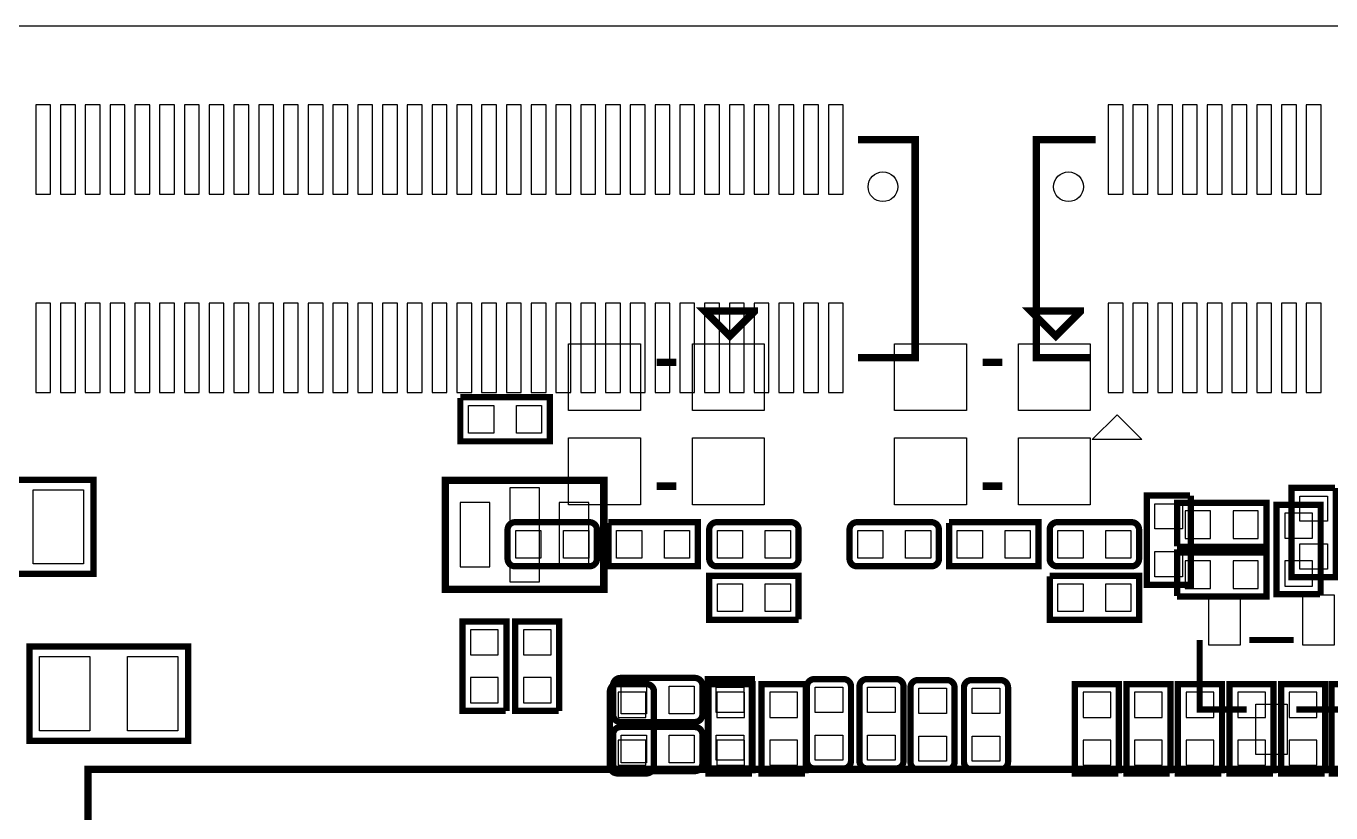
# Model space of a CAD drawing. Extents: x 0 to 70, y 0.5 to 55.5.
# Drawn here: x 18.42 to 44.76, y 39.62 to 55.5 of the extents above; entities that cross this region are included whole.
import ezdxf

# ---------------------------------------------------------------- set-up
doc = ezdxf.new("R2010")
doc.units = 0
for name, color, linetype in [('BG_OUTLINE', 253, 'CONTINUOUS'), ('PG_SILKSCREEN_BOTTOM', 13, 'CONTINUOUS'), ('PG_SILKSCREEN_TOP', 253, 'CONTINUOUS'), ('PIN_BOTTOM', 13, 'CONTINUOUS'), ('PIN_TOP', 92, 'CONTINUOUS')]:
    doc.layers.add(name, color=color, linetype=linetype)

msp = doc.modelspace()

# ---------------------------------------------------------------- linework, layer by layer
at = {"layer": 'BG_OUTLINE'}
msp.add_lwpolyline([(1.016, 0.499999), (68.984012, 0.499999, 0.414214), (70.000012, 1.515999), (70.000012, 54.483991, 0.414214), (68.984012, 55.499991), (1.016, 55.499991, 0.414214), (0, 54.483991), (0, 1.515999, 0.414214), (1.016, 0.499999)], format="xyb", dxfattribs=at)
at = {"layer": 'PG_SILKSCREEN_BOTTOM'}
for points, const_width in [([(35.219005, 48.808005), (36.36899, 48.808005), (36.36899, 53.207996), (35.219005, 53.207996)], 0.150012), ([(39.915008, 48.808005), (38.81501, 48.808005), (38.81501, 53.207996), (40.015008, 53.207996)], 0.150012), ([(30.085436, 44.135065), (26.885443, 44.135065), (26.885443, 46.335061), (30.085436, 46.335061), (30.085436, 44.135065)], 0.150012), ([(41.657854, 44.991858), (43.461254, 44.991858), (43.461254, 45.880858), (41.657854, 45.880858), (41.657854, 45.004558)], 0.127), ([(44.554826, 44.035523), (44.554826, 45.838923), (43.665826, 45.838923), (43.665826, 44.035523), (44.542126, 44.035523)], 0.127), ([(41.657524, 43.986806), (43.460924, 43.986806), (43.460924, 44.875806), (41.657524, 44.875806), (41.657524, 43.999506)], 0.127), ([(28.12001, 41.680638), (28.12001, 43.484038), (27.23101, 43.484038), (27.23101, 41.680638), (28.10731, 41.680638)], 0.127), ([(29.186784, 41.680638), (29.186784, 43.484038), (28.297784, 43.484038), (28.297784, 41.680638), (29.174084, 41.680638)], 0.127), ([(33.089291, 40.41968), (33.089291, 42.22308), (32.200291, 42.22308), (32.200291, 40.41968), (33.076591, 40.41968)], 0.127), ([(34.160104, 40.41968), (34.160104, 42.22308), (33.271104, 42.22308), (33.271104, 40.41968), (34.147404, 40.41968)], 0.127), ([(40.48186, 40.41968), (40.48186, 42.22308), (39.59286, 42.22308), (39.59286, 40.41968), (40.46916, 40.41968)], 0.127), ([(41.52265, 40.41968), (41.52265, 42.22308), (40.63365, 42.22308), (40.63365, 40.41968), (41.50995, 40.41968)], 0.127), ([(42.56344, 40.41968), (42.56344, 42.22308), (41.67444, 42.22308), (41.67444, 40.41968), (42.55074, 40.41968)], 0.127), ([(43.604231, 40.41968), (43.604231, 42.22308), (42.715231, 42.22308), (42.715231, 40.41968), (43.591531, 40.41968)], 0.127), ([(44.645021, 40.41968), (44.645021, 42.22308), (43.756021, 42.22308), (43.756021, 40.41968), (44.632321, 40.41968)], 0.127), ([(45.665796, 40.41968), (45.665796, 42.22308), (44.776796, 42.22308), (44.776796, 40.41968), (45.653096, 40.41968)], 0.127)]:
    msp.add_lwpolyline(points, dxfattribs=dict(at, const_width=const_width))
msp.add_lwpolyline([(40.445004, 47.657995), (40.945003, 47.157996), (39.945005, 47.157996)], close=True, dxfattribs=at)
at = {"layer": 'PG_SILKSCREEN_BOTTOM', "const_width": 0.127}
msp.add_lwpolyline([(30.208804, 42.073093), (30.208804, 41.52458), (30.208804, 41.11818), (30.208804, 40.569693, 0.414212), (30.358791, 40.41968), (30.947792, 40.41968, 0.414249), (31.097804, 40.569693), (31.097804, 42.073093, 0.414213), (30.947792, 42.22308), (30.358791, 42.22308, 0.414176), (30.208804, 42.073093)], format="xyb", dxfattribs=at)
at = {"layer": 'PG_SILKSCREEN_TOP'}
for points, const_width in [([(32.12018, 49.752047), (33.120178, 49.752047), (33.120178, 49.736045), (32.62818, 49.244047), (32.12018, 49.752047)], 0.150012), ([(38.699516, 49.752047), (39.699514, 49.752047), (39.699514, 49.736045), (39.207516, 49.244047), (38.699516, 49.752047)], 0.150012), ([(31.150179, 48.716057), (31.550178, 48.716057)], 0.150012), ([(37.729516, 48.716032), (38.129515, 48.716032)], 0.150012), ([(27.189633, 48.009658), (28.993033, 48.009658), (28.993033, 47.120658), (27.189633, 47.120658), (27.189633, 47.996958)], 0.127), ([(19.636562, 44.445428), (16.586556, 44.445428), (16.586556, 46.34545), (19.786549, 46.34545), (19.786549, 44.445428), (19.636562, 44.445428)], 0.127), ([(31.150179, 46.216062), (31.550178, 46.216062)], 0.150012), ([(37.729516, 46.216037), (38.129515, 46.216037)], 0.150012), ([(44.857162, 46.182178), (44.857162, 44.378778), (43.968162, 44.378778), (43.968162, 46.182178), (44.844462, 46.182178)], 0.127), ([(41.932149, 46.025968), (41.932149, 44.222568), (41.043149, 44.222568), (41.043149, 46.025968), (41.919449, 46.025968)], 0.127), ([(30.177537, 45.488708), (31.980937, 45.488708), (31.980937, 44.599708), (30.177537, 44.599708), (30.177537, 45.476008)], 0.127), ([(37.053977, 45.488708), (38.857377, 45.488708), (38.857377, 44.599708), (37.053977, 44.599708), (37.053977, 45.476008)], 0.127), ([(34.016848, 43.518887), (32.213448, 43.518887), (32.213448, 44.407887), (34.016848, 44.407887), (34.016848, 43.531587)], 0.127), ([(39.085571, 44.407887), (40.888971, 44.407887), (40.888971, 43.518887), (39.085571, 43.518887), (39.085571, 44.395187)], 0.127), ([(18.643244, 42.978553), (21.693251, 42.978553), (21.693251, 41.078531), (18.493257, 41.078531), (18.493257, 42.978553), (18.643244, 42.978553)], 0.127), ([(43.062373, 41.71221), (42.112362, 41.71221), (42.112362, 43.112207)], 0.127), ([(44.012383, 43.112207), (43.112385, 43.112207)], 0.127), ([(44.062371, 41.71221), (45.012381, 41.71221), (45.012381, 43.112207)], 0.127), ([(32.185991, 40.519756), (32.185991, 42.323156), (33.074991, 42.323156), (33.074991, 40.519756), (32.198691, 40.519756)], 0.127), ([(47.6742, 40.500097), (19.674205, 40.500097), (19.674205, 12.500102), (46.228, 12.500102)], 0.150012)]:
    msp.add_lwpolyline(points, dxfattribs=dict(at, const_width=const_width))
at = {"layer": 'PG_SILKSCREEN_TOP', "const_width": 0.127}
for points in [[(29.796867, 44.599708), (29.248354, 44.599708), (28.841954, 44.599708), (28.293466, 44.599708, -0.414252), (28.143454, 44.74972), (28.143454, 45.338721, -0.414219), (28.293466, 45.488708), (29.796867, 45.488708, -0.414173), (29.946854, 45.338721), (29.946854, 44.74972, -0.414206), (29.796867, 44.599708)], [(32.363461, 45.488708), (32.911948, 45.488708), (33.318348, 45.488708), (33.866861, 45.488708, -0.414185), (34.016848, 45.338721), (34.016848, 44.74972, -0.41421), (33.866861, 44.599708), (32.363461, 44.599708, -0.414239), (32.213448, 44.74972), (32.213448, 45.338721, -0.414215), (32.363461, 45.488708)], [(36.699012, 44.599708), (36.150499, 44.599708), (35.744099, 44.599708), (35.195612, 44.599708, -0.414211), (35.045599, 44.749695), (35.045599, 45.338695, -0.414234), (35.195612, 45.488708), (36.699012, 45.488708, -0.414214), (36.848999, 45.338695), (36.848999, 44.749695, -0.414191), (36.699012, 44.599708)], [(39.235558, 45.488708), (39.784071, 45.488708), (40.190471, 45.488708), (40.738958, 45.488708, -0.414208), (40.888971, 45.338721), (40.888971, 44.74972, -0.414257), (40.738958, 44.599708), (39.235558, 44.599708, -0.414217), (39.085571, 44.74972), (39.085571, 45.338721, -0.414168), (39.235558, 45.488708)], [(31.925362, 41.456915), (31.376874, 41.456915), (30.970474, 41.456915), (30.421961, 41.456915, -0.414181), (30.271974, 41.606902), (30.271974, 42.195902, -0.414208), (30.421961, 42.345915), (31.925362, 42.345915, -0.414244), (32.075374, 42.195902), (32.075374, 41.606902, -0.414217), (31.925362, 41.456915)], [(34.185657, 40.669743), (34.185657, 41.218256), (34.185657, 41.624656), (34.185657, 42.173144, -0.414249), (34.335669, 42.323156), (34.92467, 42.323156, -0.414208), (35.074657, 42.173144), (35.074657, 40.669743, -0.414176), (34.92467, 40.519756), (34.335669, 40.519756, -0.414217), (34.185657, 40.669743)], [(35.24565, 40.669769), (35.24565, 41.218256), (35.24565, 41.624656), (35.24565, 42.173144, -0.414248), (35.395662, 42.323156), (35.984663, 42.323156, -0.414226), (36.13465, 42.173144), (36.13465, 40.669769, -0.414226), (35.984663, 40.519756), (35.395662, 40.519756, -0.414248), (35.24565, 40.669769)], [(36.275543, 40.649754), (36.275543, 41.198241), (36.275543, 41.604641), (36.275543, 42.153154, -0.414178), (36.42553, 42.303141), (37.014531, 42.303141, -0.414215), (37.164543, 42.153154), (37.164543, 40.649754, -0.414247), (37.014531, 40.499741), (36.42553, 40.499741, -0.41421), (36.275543, 40.649754)], [(37.355526, 40.649728), (37.355526, 41.198241), (37.355526, 41.604641), (37.355526, 42.153129, -0.414214), (37.505538, 42.303141), (38.094539, 42.303141, -0.414226), (38.244526, 42.153129), (38.244526, 40.649728, -0.414181), (38.094539, 40.499741), (37.505538, 40.499741, -0.414164), (37.355526, 40.649728)], [(31.925387, 40.466975), (31.376874, 40.466975), (30.970474, 40.466975), (30.421986, 40.466975, -0.414211), (30.271974, 40.616962), (30.271974, 41.205963, -0.414258), (30.421986, 41.355975), (31.925387, 41.355975, -0.414214), (32.075374, 41.205963), (32.075374, 40.616962, -0.414167), (31.925387, 40.466975)]]:
    msp.add_lwpolyline(points, format="xyb", dxfattribs=at)
at = {"layer": 'PIN_BOTTOM'}
for points in [[(18.918999, 53.907995), (18.619, 53.907995), (18.619, 52.107998), (18.918999, 52.107998)], [(19.418999, 53.907995), (19.118999, 53.907995), (19.118999, 52.107998), (19.418999, 52.107998)], [(19.918998, 53.907995), (19.618998, 53.907995), (19.618998, 52.107998), (19.918998, 52.107998)], [(20.418996, 53.907995), (20.118997, 53.907995), (20.118997, 52.107998), (20.418996, 52.107998)], [(20.918995, 53.907995), (20.618996, 53.907995), (20.618996, 52.107998), (20.918995, 52.107998)], [(21.418995, 53.907995), (21.118995, 53.907995), (21.118995, 52.107998), (21.418995, 52.107998)], [(21.918993, 53.907995), (21.618994, 53.907995), (21.618994, 52.107998), (21.918993, 52.107998)], [(22.418993, 53.907995), (22.118993, 53.907995), (22.118993, 52.107998), (22.418993, 52.107998)], [(22.918991, 53.907995), (22.618992, 53.907995), (22.618992, 52.107998), (22.918991, 52.107998)], [(23.418991, 53.907995), (23.118991, 53.907995), (23.118991, 52.107998), (23.418991, 52.107998)], [(23.918989, 53.907995), (23.61899, 53.907995), (23.61899, 52.107998), (23.918989, 52.107998)], [(24.418989, 53.907995), (24.118989, 53.907995), (24.118989, 52.107998), (24.418989, 52.107998)], [(24.918988, 53.907995), (24.618988, 53.907995), (24.618988, 52.107998), (24.918988, 52.107998)], [(25.419012, 53.907995), (25.119013, 53.907995), (25.119013, 52.107998), (25.419012, 52.107998)], [(25.919011, 53.907995), (25.619011, 53.907995), (25.619011, 52.107998), (25.919011, 52.107998)], [(26.41901, 53.907995), (26.11901, 53.907995), (26.11901, 52.107998), (26.41901, 52.107998)], [(26.919009, 53.907995), (26.61901, 53.907995), (26.61901, 52.107998), (26.919009, 52.107998)], [(27.419008, 53.907995), (27.119009, 53.907995), (27.119009, 52.107998), (27.419008, 52.107998)], [(27.919007, 53.907995), (27.619007, 53.907995), (27.619007, 52.107998), (27.919007, 52.107998)], [(28.419006, 53.907995), (28.119006, 53.907995), (28.119006, 52.107998), (28.419006, 52.107998)], [(28.919005, 53.907995), (28.619006, 53.907995), (28.619006, 52.107998), (28.919005, 52.107998)], [(29.419004, 53.907995), (29.119004, 53.907995), (29.119004, 52.107998), (29.419004, 52.107998)], [(29.919003, 53.907995), (29.619003, 53.907995), (29.619003, 52.107998), (29.919003, 52.107998)], [(30.419002, 53.907995), (30.119002, 53.907995), (30.119002, 52.107998), (30.419002, 52.107998)], [(30.919001, 53.907995), (30.619002, 53.907995), (30.619002, 52.107998), (30.919001, 52.107998)], [(31.419, 53.907995), (31.119, 53.907995), (31.119, 52.107998), (31.419, 52.107998)], [(31.918999, 53.907995), (31.618999, 53.907995), (31.618999, 52.107998), (31.918999, 52.107998)], [(32.418998, 53.907995), (32.118998, 53.907995), (32.118998, 52.107998), (32.418998, 52.107998)], [(32.918997, 53.907995), (32.618997, 53.907995), (32.618997, 52.107998), (32.918997, 52.107998)], [(33.418996, 53.907995), (33.118997, 53.907995), (33.118997, 52.107998), (33.418996, 52.107998)], [(33.918995, 53.907995), (33.618995, 53.907995), (33.618995, 52.107998), (33.918995, 52.107998)], [(34.418994, 53.907995), (34.118994, 53.907995), (34.118994, 52.107998), (34.418994, 52.107998)], [(34.918993, 53.907995), (34.618994, 53.907995), (34.618994, 52.107998), (34.918993, 52.107998)], [(40.565006, 53.907995), (40.265007, 53.907995), (40.265007, 52.107998), (40.565006, 52.107998)], [(41.065005, 53.907995), (40.765006, 53.907995), (40.765006, 52.107998), (41.065005, 52.107998)], [(41.565005, 53.907995), (41.265005, 53.907995), (41.265005, 52.107998), (41.565005, 52.107998)], [(42.065003, 53.907995), (41.765004, 53.907995), (41.765004, 52.107998), (42.065003, 52.107998)], [(42.565002, 53.907995), (42.265003, 53.907995), (42.265003, 52.107998), (42.565002, 52.107998)], [(43.065002, 53.907995), (42.765002, 53.907995), (42.765002, 52.107998), (43.065002, 52.107998)], [(43.565, 53.907995), (43.265001, 53.907995), (43.265001, 52.107998), (43.565, 52.107998)], [(44.064999, 53.907995), (43.765, 53.907995), (43.765, 52.107998), (44.064999, 52.107998)], [(44.564998, 53.907995), (44.264999, 53.907995), (44.264999, 52.107998), (44.564998, 52.107998)], [(18.918999, 49.908003), (18.619, 49.908003), (18.619, 48.108006), (18.918999, 48.108006)], [(19.418999, 49.908003), (19.118999, 49.908003), (19.118999, 48.108006), (19.418999, 48.108006)], [(19.918998, 49.908003), (19.618998, 49.908003), (19.618998, 48.108006), (19.918998, 48.108006)], [(20.418996, 49.908003), (20.118997, 49.908003), (20.118997, 48.108006), (20.418996, 48.108006)], [(20.918995, 49.908003), (20.618996, 49.908003), (20.618996, 48.108006), (20.918995, 48.108006)], [(21.418995, 49.908003), (21.118995, 49.908003), (21.118995, 48.108006), (21.418995, 48.108006)], [(21.918993, 49.908003), (21.618994, 49.908003), (21.618994, 48.108006), (21.918993, 48.108006)], [(22.418993, 49.908003), (22.118993, 49.908003), (22.118993, 48.108006), (22.418993, 48.108006)], [(22.918991, 49.908003), (22.618992, 49.908003), (22.618992, 48.108006), (22.918991, 48.108006)], [(23.418991, 49.908003), (23.118991, 49.908003), (23.118991, 48.108006), (23.418991, 48.108006)], [(23.918989, 49.908003), (23.61899, 49.908003), (23.61899, 48.108006), (23.918989, 48.108006)], [(24.418989, 49.908003), (24.118989, 49.908003), (24.118989, 48.108006), (24.418989, 48.108006)], [(24.918988, 49.908003), (24.618988, 49.908003), (24.618988, 48.108006), (24.918988, 48.108006)], [(25.419012, 49.908003), (25.119013, 49.908003), (25.119013, 48.108006), (25.419012, 48.108006)], [(25.919011, 49.908003), (25.619011, 49.908003), (25.619011, 48.108006), (25.919011, 48.108006)], [(26.41901, 49.908003), (26.11901, 49.908003), (26.11901, 48.108006), (26.41901, 48.108006)], [(26.919009, 49.908003), (26.61901, 49.908003), (26.61901, 48.108006), (26.919009, 48.108006)], [(27.419008, 49.908003), (27.119009, 49.908003), (27.119009, 48.108006), (27.419008, 48.108006)], [(27.919007, 49.908003), (27.619007, 49.908003), (27.619007, 48.108006), (27.919007, 48.108006)], [(28.419006, 49.908003), (28.119006, 49.908003), (28.119006, 48.108006), (28.419006, 48.108006)], [(28.919005, 49.908003), (28.619006, 49.908003), (28.619006, 48.108006), (28.919005, 48.108006)], [(29.419004, 49.908003), (29.119004, 49.908003), (29.119004, 48.108006), (29.419004, 48.108006)], [(29.919003, 49.908003), (29.619003, 49.908003), (29.619003, 48.108006), (29.919003, 48.108006)], [(30.419002, 49.908003), (30.119002, 49.908003), (30.119002, 48.108006), (30.419002, 48.108006)], [(30.919001, 49.908003), (30.619002, 49.908003), (30.619002, 48.108006), (30.919001, 48.108006)], [(31.419, 49.908003), (31.119, 49.908003), (31.119, 48.108006), (31.419, 48.108006)], [(31.918999, 49.908003), (31.618999, 49.908003), (31.618999, 48.108006), (31.918999, 48.108006)], [(32.418998, 49.908003), (32.118998, 49.908003), (32.118998, 48.108006), (32.418998, 48.108006)], [(32.918997, 49.908003), (32.618997, 49.908003), (32.618997, 48.108006), (32.918997, 48.108006)], [(33.418996, 49.908003), (33.118997, 49.908003), (33.118997, 48.108006), (33.418996, 48.108006)], [(33.918995, 49.908003), (33.618995, 49.908003), (33.618995, 48.108006), (33.918995, 48.108006)], [(34.418994, 49.908003), (34.118994, 49.908003), (34.118994, 48.108006), (34.418994, 48.108006)], [(34.918993, 49.908003), (34.618994, 49.908003), (34.618994, 48.108006), (34.918993, 48.108006)], [(40.565006, 49.908003), (40.265007, 49.908003), (40.265007, 48.108006), (40.565006, 48.108006)], [(41.065005, 49.908003), (40.765006, 49.908003), (40.765006, 48.108006), (41.065005, 48.108006)], [(41.565005, 49.908003), (41.265005, 49.908003), (41.265005, 48.108006), (41.565005, 48.108006)], [(42.065003, 49.908003), (41.765004, 49.908003), (41.765004, 48.108006), (42.065003, 48.108006)], [(42.565002, 49.908003), (42.265003, 49.908003), (42.265003, 48.108006), (42.565002, 48.108006)], [(43.065002, 49.908003), (42.765002, 49.908003), (42.765002, 48.108006), (43.065002, 48.108006)], [(43.565, 49.908003), (43.265001, 49.908003), (43.265001, 48.108006), (43.565, 48.108006)], [(44.064999, 49.908003), (43.765, 49.908003), (43.765, 48.108006), (44.064999, 48.108006)], [(44.564998, 49.908003), (44.264999, 49.908003), (44.264999, 48.108006), (44.564998, 48.108006)], [(28.785439, 44.285052), (28.785439, 46.185049), (28.18544, 46.185049), (28.18544, 44.285052)], [(27.785441, 44.585052), (27.785441, 45.885049), (27.185442, 45.885049), (27.185442, 44.585052)], [(29.785437, 44.585052), (29.785437, 45.885049), (29.185438, 45.885049), (29.185438, 44.585052)], [(41.822954, 45.715758), (41.822954, 45.156958), (42.330954, 45.156958), (42.330954, 45.715758)], [(42.788154, 45.715758), (42.788154, 45.156958), (43.296154, 45.156958), (43.296154, 45.715758)], [(43.830926, 45.165823), (44.389726, 45.165823), (44.389726, 45.673823), (43.830926, 45.673823)], [(41.822624, 44.710706), (41.822624, 44.151906), (42.330624, 44.151906), (42.330624, 44.710706)], [(42.787824, 44.710706), (42.787824, 44.151906), (43.295824, 44.151906), (43.295824, 44.710706)], [(43.830926, 44.200623), (44.389726, 44.200623), (44.389726, 44.708623), (43.830926, 44.708623)], [(27.39611, 42.810938), (27.95491, 42.810938), (27.95491, 43.318938), (27.39611, 43.318938)], [(28.462884, 42.810938), (29.021684, 42.810938), (29.021684, 43.318938), (28.462884, 43.318938)], [(27.39611, 41.845738), (27.95491, 41.845738), (27.95491, 42.353738), (27.39611, 42.353738)], [(28.462884, 41.845738), (29.021684, 41.845738), (29.021684, 42.353738), (28.462884, 42.353738)], [(30.932704, 42.05798), (30.373904, 42.05798), (30.373904, 41.54998), (30.932704, 41.54998)], [(32.365391, 41.54998), (32.924191, 41.54998), (32.924191, 42.05798), (32.365391, 42.05798)], [(33.436204, 41.54998), (33.995004, 41.54998), (33.995004, 42.05798), (33.436204, 42.05798)], [(39.75796, 41.54998), (40.31676, 41.54998), (40.31676, 42.05798), (39.75796, 42.05798)], [(40.79875, 41.54998), (41.35755, 41.54998), (41.35755, 42.05798), (40.79875, 42.05798)], [(41.83954, 41.54998), (42.39834, 41.54998), (42.39834, 42.05798), (41.83954, 42.05798)], [(42.880331, 41.54998), (43.439131, 41.54998), (43.439131, 42.05798), (42.880331, 42.05798)], [(43.921121, 41.54998), (44.479921, 41.54998), (44.479921, 42.05798), (43.921121, 42.05798)], [(30.932704, 41.09278), (30.373904, 41.09278), (30.373904, 40.58478), (30.932704, 40.58478)], [(32.365391, 40.58478), (32.924191, 40.58478), (32.924191, 41.09278), (32.365391, 41.09278)], [(33.436204, 40.58478), (33.995004, 40.58478), (33.995004, 41.09278), (33.436204, 41.09278)], [(39.75796, 40.58478), (40.31676, 40.58478), (40.31676, 41.09278), (39.75796, 41.09278)], [(40.79875, 40.58478), (41.35755, 40.58478), (41.35755, 41.09278), (40.79875, 41.09278)], [(41.83954, 40.58478), (42.39834, 40.58478), (42.39834, 41.09278), (41.83954, 41.09278)], [(42.880331, 40.58478), (43.439131, 40.58478), (43.439131, 41.09278), (42.880331, 41.09278)], [(43.921121, 40.58478), (44.479921, 40.58478), (44.479921, 41.09278), (43.921121, 41.09278)]]:
    msp.add_lwpolyline(points, close=True, dxfattribs=at)
for centre in [(35.719004, 52.258011), (39.464996, 52.258011)]:
    msp.add_circle(centre, 0.299999, dxfattribs=at)
at = {"layer": 'PIN_TOP'}
for points in [[(29.375151, 47.741053), (29.375151, 49.091063), (30.825161, 49.091063), (30.825161, 47.741053)], [(31.875171, 47.741053), (31.875171, 49.091063), (33.325181, 49.091063), (33.325181, 47.741053)], [(35.954487, 47.741053), (35.954487, 49.091063), (37.404497, 49.091063), (37.404497, 47.741053)], [(38.454508, 47.741053), (38.454508, 49.091063), (39.904518, 49.091063), (39.904518, 47.741053)], [(27.354733, 47.285758), (27.354733, 47.844558), (27.862733, 47.844558), (27.862733, 47.285758)], [(28.319933, 47.285758), (28.319933, 47.844558), (28.827933, 47.844558), (28.827933, 47.285758)], [(29.375151, 45.841031), (29.375151, 47.191041), (30.825161, 47.191041), (30.825161, 45.841031)], [(31.875171, 45.841031), (31.875171, 47.191041), (33.325181, 47.191041), (33.325181, 45.841031)], [(35.954487, 45.841031), (35.954487, 47.191041), (37.404497, 47.191041), (37.404497, 45.841031)], [(38.454508, 45.841031), (38.454508, 47.191041), (39.904518, 47.191041), (39.904518, 45.841031)], [(19.583552, 46.144739), (19.583552, 44.646139), (18.567552, 44.646139), (18.567552, 46.144739)], [(41.208249, 45.860868), (41.767049, 45.860868), (41.767049, 45.352868), (41.208249, 45.352868)], [(44.133262, 46.017078), (44.692062, 46.017078), (44.692062, 45.509078), (44.133262, 45.509078)], [(28.816554, 45.323608), (28.816554, 44.764808), (28.308554, 44.764808), (28.308554, 45.323608)], [(29.781754, 45.323608), (29.781754, 44.764808), (29.273754, 44.764808), (29.273754, 45.323608)], [(30.342637, 44.764808), (30.342637, 45.323608), (30.850637, 45.323608), (30.850637, 44.764808)], [(31.307837, 44.764808), (31.307837, 45.323608), (31.815837, 45.323608), (31.815837, 44.764808)], [(32.378548, 44.764808), (32.378548, 45.323608), (32.886548, 45.323608), (32.886548, 44.764808)], [(33.343748, 44.764808), (33.343748, 45.323608), (33.851748, 45.323608), (33.851748, 44.764808)], [(35.718699, 45.323608), (35.718699, 44.764808), (35.210699, 44.764808), (35.210699, 45.323608)], [(36.683899, 45.323608), (36.683899, 44.764808), (36.175899, 44.764808), (36.175899, 45.323608)], [(37.219077, 44.764808), (37.219077, 45.323608), (37.727077, 45.323608), (37.727077, 44.764808)], [(38.184277, 44.764808), (38.184277, 45.323608), (38.692277, 45.323608), (38.692277, 44.764808)], [(39.250671, 44.764808), (39.250671, 45.323608), (39.758671, 45.323608), (39.758671, 44.764808)], [(40.215871, 44.764808), (40.215871, 45.323608), (40.723871, 45.323608), (40.723871, 44.764808)], [(44.133262, 45.051878), (44.692062, 45.051878), (44.692062, 44.543878), (44.133262, 44.543878)], [(41.208249, 44.895668), (41.767049, 44.895668), (41.767049, 44.387668), (41.208249, 44.387668)], [(32.886548, 44.242787), (32.886548, 43.683987), (32.378548, 43.683987), (32.378548, 44.242787)], [(33.851748, 44.242787), (33.851748, 43.683987), (33.343748, 43.683987), (33.343748, 44.242787)], [(39.250671, 43.683987), (39.250671, 44.242787), (39.758671, 44.242787), (39.758671, 43.683987)], [(40.215871, 43.683987), (40.215871, 44.242787), (40.723871, 44.242787), (40.723871, 43.683987)], [(42.929861, 44.020207), (42.929861, 43.004207), (42.294861, 43.004207), (42.294861, 44.020207)], [(44.829882, 44.020207), (44.829882, 43.004207), (44.194882, 43.004207), (44.194882, 44.020207)], [(18.696254, 41.279242), (18.696254, 42.777842), (19.712254, 42.777842), (19.712254, 41.279242)], [(20.474254, 41.279242), (20.474254, 42.777842), (21.490254, 42.777842), (21.490254, 41.279242)], [(30.945074, 42.180815), (30.945074, 41.622015), (30.437074, 41.622015), (30.437074, 42.180815)], [(31.910274, 42.180815), (31.910274, 41.622015), (31.402274, 41.622015), (31.402274, 42.180815)], [(32.909891, 41.650056), (32.351091, 41.650056), (32.351091, 42.158056), (32.909891, 42.158056)], [(34.909557, 41.650056), (34.350757, 41.650056), (34.350757, 42.158056), (34.909557, 42.158056)], [(35.96955, 41.650056), (35.41075, 41.650056), (35.41075, 42.158056), (35.96955, 42.158056)], [(36.999443, 41.630041), (36.440643, 41.630041), (36.440643, 42.138041), (36.999443, 42.138041)], [(38.079426, 41.630041), (37.520626, 41.630041), (37.520626, 42.138041), (38.079426, 42.138041)], [(43.879872, 41.820211), (43.879872, 40.804211), (43.244872, 40.804211), (43.244872, 41.820211)], [(30.945074, 41.190875), (30.945074, 40.632075), (30.437074, 40.632075), (30.437074, 41.190875)], [(31.910274, 41.190875), (31.910274, 40.632075), (31.402274, 40.632075), (31.402274, 41.190875)], [(32.909891, 40.684856), (32.351091, 40.684856), (32.351091, 41.192856), (32.909891, 41.192856)], [(34.909557, 40.684856), (34.350757, 40.684856), (34.350757, 41.192856), (34.909557, 41.192856)], [(35.96955, 40.684856), (35.41075, 40.684856), (35.41075, 41.192856), (35.96955, 41.192856)], [(36.999443, 40.664841), (36.440643, 40.664841), (36.440643, 41.172841), (36.999443, 41.172841)], [(38.079426, 40.664841), (37.520626, 40.664841), (37.520626, 41.172841), (38.079426, 41.172841)]]:
    msp.add_lwpolyline(points, close=True, dxfattribs=at)
for centre in [(35.719004, 52.258011), (39.464996, 52.258011)]:
    msp.add_circle(centre, 0.299999, dxfattribs=at)

doc.saveas('drawing.dxf')
